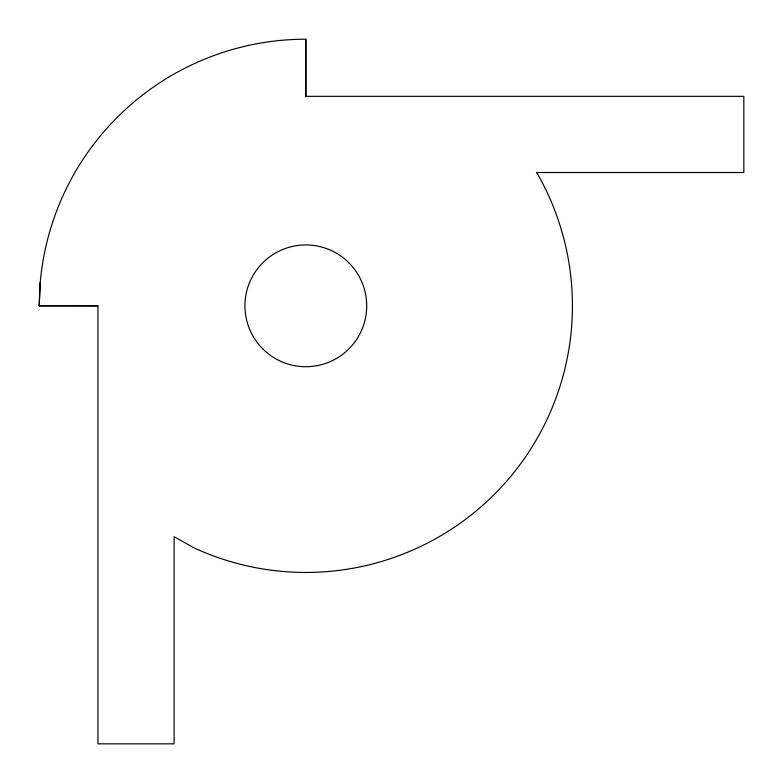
<?xml version="1.0" encoding="UTF-8"?>
<svg xmlns="http://www.w3.org/2000/svg" width="783" height="783" viewBox="0 0 783 783"><rect width="100%" height="100%" fill="white"/><g stroke="black" fill="none" stroke-linecap="round" stroke-linejoin="round"><path stroke-width="1.17" d="M536.717 172.514A266.621 266.621 0 0 1 194.37 548.041L174.12 536.727L174.12 743.85L97.944 743.85L97.944 305.83L39.189 305.83L40.178 282.536M39.189 305.83L40.207 282.594A266.621 266.621 0 0 1 305.82 39.209L305.82 96.338L743.84 96.338L743.84 172.514L536.414 172.514M39.16 305.771L97.944 305.83M305.82 39.209L305.82 96.338M262.765 348.885A60.888 60.888 0 0 0 364.633 321.588A60.888 60.888 0 0 0 290.053 247.017A60.888 60.888 0 0 0 262.765 348.885"/></g></svg>
